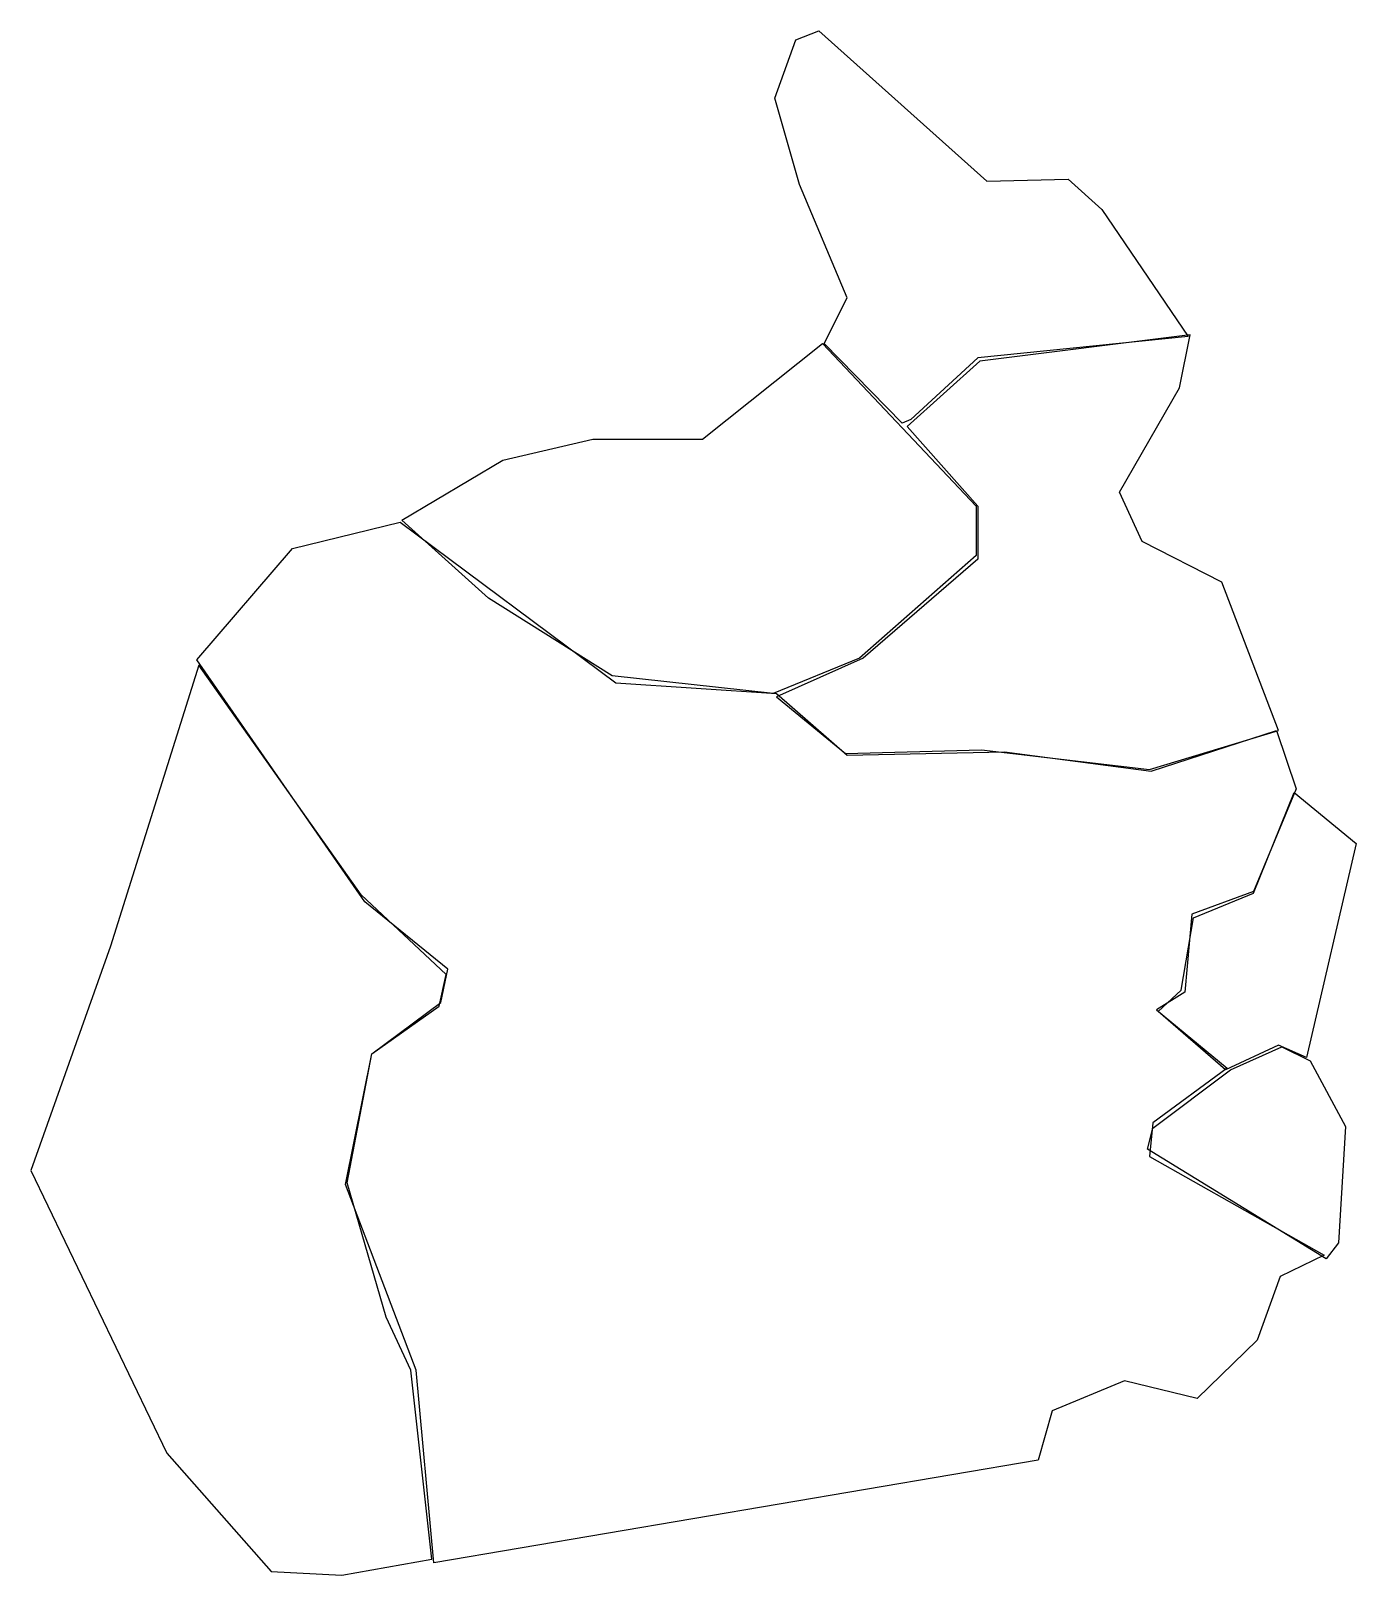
# Model space of a CAD drawing. Extents: x -379 to 50, y 242 to 742.
import ezdxf

# ---------------------------------------------------------------- set-up
doc = ezdxf.new("R2010")
doc.units = 0
doc.layers.add('Layer_1', color=7, linetype='CONTINUOUS')

msp = doc.modelspace()

# ---------------------------------------------------------------- linework, layer by layer
at = {"layer": 'Layer_1', "color": 7}
for points in [[(-122.285712, 640.571428), (-114.857144, 655.428572), (-130.285712, 692.000004), (-138.285712, 720.000004), (-131.428568, 738.85714), (-124, 741.714284), (-69.714286, 693.14286), (-43.428571, 693.714284), (-32.571429, 684.000004), (-4.571429, 642.85714), (-72.571429, 636.000004), (-94.285712, 616.000004), (-97.142856, 614.85714), (-122.285712, 640.571428)], [(-258.857144, 583.428572), (-226.285712, 602.85714), (-197.142856, 609.714284), (-161.714288, 609.714284), (-122.857144, 640.571428), (-73.142858, 588.000004), (-73.142858, 572.000004), (-110.857144, 538.85714), (-138.857144, 527.428572), (-190.857144, 533.14286), (-230.857144, 558.285716), (-258.857144, 583.428572)], [(-95.428568, 613.714284), (-72.571429, 588.000004), (-72.571429, 570.85714), (-109.714288, 538.85714), (-137.714288, 526.285716), (-115.428568, 508.000004), (-71.428571, 509.14286), (-17.142857, 502.85714), (24.571429, 515.428572), (6.285714, 563.428572), (-19.428571, 576.571428), (-26.857143, 592.571428), (-7.428571, 626.285716), (-4, 643.428572), (-72, 634.85714), (-95.428568, 613.714284)], [(39.428571, 345.714284), (25.142857, 338.85714), (17.714286, 318.285716), (-1.714286, 299.428572), (-25.142857, 305.14286), (-48.571429, 295.428572), (-53.142857, 279.428572), (-248.571432, 246.285716), (-254.285712, 308.571428), (-277.142856, 368.571428), (-268.571432, 410.85714), (-246.285712, 427.428572), (-244, 438.285716), (-270.857144, 460.000004), (-325.142856, 538.285716), (-294.285712, 574.285716), (-259.428568, 582.85714), (-189.714288, 530.85714), (-137.714288, 527.428572), (-114.857144, 507.428572), (-64, 508.571428), (-16.571429, 502.285716), (24, 515.428572), (30.285714, 496.571428), (16.571429, 463.428572), (-3.428571, 456.000004), (-5.714286, 430.85714), (-14.857143, 425.14286), (8, 406.285716), (-16, 388.571428), (-17.142857, 377.714284), (39.428571, 345.714284)], [(-249.142856, 247.428572), (-256, 308.571428), (-264, 325.714284), (-276.571432, 369.14286), (-268.571432, 410.85714), (-246.857144, 426.285716), (-244.571432, 436.571428), (-272, 462.285716), (-324.571432, 536.571428), (-353.142856, 445.714284), (-378.857144, 373.14286), (-334.857144, 281.714284), (-301.142856, 243.428572), (-278.285712, 242.285716), (-249.142856, 247.428572)], [(29.714286, 495.428572), (49.714286, 478.85714), (33.714286, 409.714284), (24.571429, 413.714284), (7.428571, 405.714284), (-14.285714, 424.571428), (-6.857143, 431.428572), (-2.857143, 454.85714), (16.571429, 462.85714), (29.714286, 495.428572)], [(34.857143, 408.571428), (46.285714, 387.428572), (44, 349.714284), (40, 344.571428), (-17.714286, 380.000004), (-16, 386.85714), (9.142857, 405.714284), (25.714286, 413.14286), (34.857143, 408.571428)]]:
    msp.add_lwpolyline(points, close=True, dxfattribs=at)

doc.saveas('drawing.dxf')
